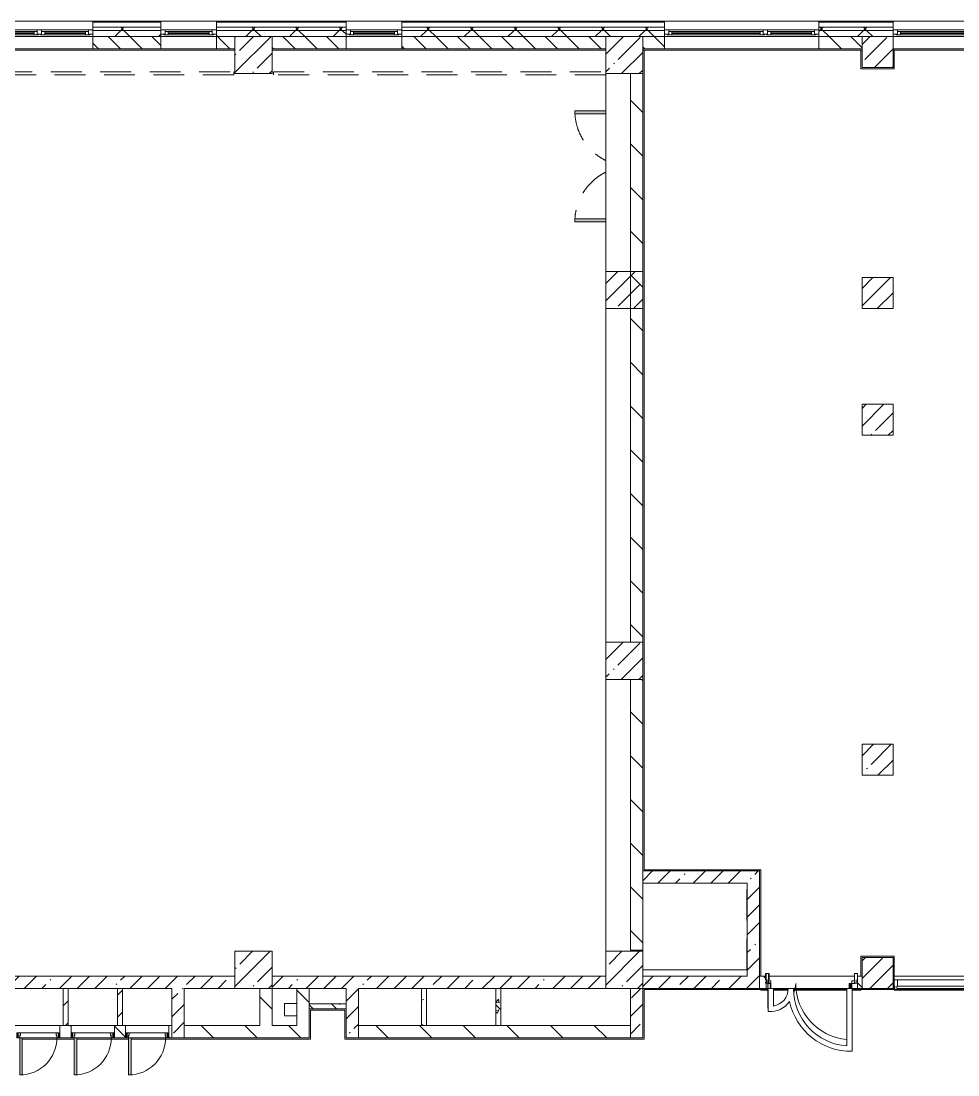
# Model space of a CAD drawing. Header units: millimetres. Extents: x -3902 to 188078, y -8553 to 29000.
# Drawn here: x 117766 to 132928, y 10300 to 27350 of the extents above; entities that cross this region are included whole.
import ezdxf

# ---------------------------------------------------------------- set-up
doc = ezdxf.new("R2010")
doc.units = ezdxf.units.MM
doc.linetypes.add('200_ШТРИХ__ш1_п0_6_', pattern=[800, 500, -300])
for name, color, linetype, lineweight, true_color in [('A-DETL-GENF-4', 7, 'Continuous', 5, 0xaaaaaa), ('A-DETL-GENF-5', 7, 'Continuous', 5, 0xe2e2e2), ('A-DOOR-1', 7, 'Continuous', 5, 0xaaaaaa), ('A-DOOR-2', 7, 'Continuous', 5, 0xe2e2e2), ('A-DOOR-FRAM-1', 7, 'Continuous', 5, 0xe2e2e2), ('A-DOOR-FRAM-2', 7, 'Continuous', 5, 0xaaaaaa), ('A-FLOR-2', 7, 'Continuous', 5, 0xaaaaaa), ('I-WALL-5', 7, 'Continuous', 5, 0x787878)]:
    doc.layers.add(name, color=color, linetype=linetype, lineweight=lineweight, true_color=true_color)
for name, color, linetype, lineweight in [('A-DETL-MBND-1', 7, '200_ШТРИХ__ш1_п0_6_', 9), ('A-GLAZ-2', 7, 'Continuous', 5), ('A-GLAZ-CURT-2', 7, 'Continuous', 5), ('A-GLAZ-CWMG-2', 7, 'Continuous', 5), ('A-WALL', 7, 'Continuous', 9), ('A-WALL-3', 7, 'Continuous', 5), ('I-WALL-3', 7, 'Continuous', 5), ('S-COLS-4', 7, 'Continuous', 5)]:
    doc.layers.add(name, color=color, linetype=linetype, lineweight=lineweight)
pattern_1 = [(45, (61067.9, 0), (-285.1231, 285.1231), []), (45, (61353, 0), (-285.1231, 285.1231), [504.031, -100.806, 16.764, -84.042])]
pattern_2 = [(45, (61067.9, 0), (-353.5534, 353.5534), []), (135, (61067.9, 0), (-353.5534, -353.5534), [])]
pattern_3 = [(135, (61067.9, 0), (-353.5534, -353.5534), [])]
pattern_4 = [(135, (61067.9, 0), (-377.1708, -377.1708), [533.4, -88.9, 17.78, -88.9]), (135, (61067.9, 376.94), (-377.1708, -377.1708), []), (50, (61067.9, 0), (637.6445, -55.7866), [66.675, -733.425]), (355, (61067.9, 0), (-123.3494, 668.699), [53.34, -586.74]), (100.451, (61121, -4.65), (514.299, 612.908), [56.665, -623.315]), (46.184, (61067.9, 177.8), (948.776, -147.15), [100.012, -1100.137]), (96.636, (61147, 165.5), (830.909, 865.997), [84.998, -934.973]), (351.184, (61067.9, 177.8), (830.918, 865.988), [80.01, -880.11]), (21, (61156.8, 133.35), (530.6506, -357.9283), [66.675, -733.425]), (326, (61156.8, 133.35), (216.308, 644.6585), [53.34, -586.74]), (71.451, (61201, 103.5), (746.9596, 286.7243), [56.665, -623.315]), (37.5, (61067.9, 0), (10.8105, 295.9426), [16.764, -562.864, 16.764, -578.866, -588.962]), (37.5, (61067.9, 0), (10.8105, 295.9426), [-1175.258, 16.764, -572.198]), (7.5, (61067.9, 0), (233.8692, 350.6318), [16.764, -322.834, 16.764, -549.529, -224.472]), (7.5, (61067.9, 0), (233.8692, 350.6318), [-905.891, 16.764, -207.708]), (327.5, (60869.64, 0), (474.5678, -20.0513), [16.764, -205.486, 16.764, -676.656, -920.115]), (327.5, (60869.64, 0), (474.5678, -20.0513), [-915.67, 16.764, -903.351]), (317.5, (60780.74, 0), (518.4522, 88.9934), [16.764, -272.161, 16.764, -443.738, -653.415]), (317.5, (60780.74, 0), (518.4522, 88.9934), [-749.427, 16.764, -636.651])]
pattern_5 = [(45, (61067.9, 0), (-176.7767, 176.7767), [])]

# ---------------------------------------------------------------- blocks, each defined once
blk = doc.blocks.new('BSC_Колонна _Прямоугольная - 600х600-23205240-3_10_1_птичка')
at = {"layer": 'S-COLS-4'}
h = blk.add_hatch(dxfattribs=at)
h.set_pattern_fill('FP_55', color=256, style=0, pattern_type=2)
h.set_pattern_definition([(45, (-66460, -12000), (-285.1231, 285.1231), []), (45, (-66174.88, -12000), (-285.1231, 285.1231), [504.031, -100.806, 16.764, -84.042])])
h.paths.add_polyline_path([(-300, -300), (300, -300), (300, 300), (-300, 300)])
for p, q in [((300, 300), (-300, 300)), ((-300, 300), (-300, -300)), ((300, -300), (300, 300)), ((-300, -300), (300, -300))]:
    blk.add_line(p, q, dxfattribs=at)
blk = doc.blocks.new('BSC_Колонна _Прямоугольная - 600х600-V47-3_10_1_птичка')
at = {"layer": 'S-COLS-4'}
h = blk.add_hatch(dxfattribs=at)
h.set_pattern_fill('FP_59', color=256, style=0, pattern_type=2)
h.set_pattern_definition([(45, (-66460, -17000), (-285.1231, 285.1231), []), (45, (-66174.88, -17000), (-285.1231, 285.1231), [504.031, -100.806, 16.764, -84.042])])
h.paths.add_polyline_path([(-300, -300), (300, -300), (300, 300), (-300, 300)])
for p, q in [((300, 300), (-300, 300)), ((-300, 300), (-300, -300)), ((300, -300), (300, 300)), ((-300, -300), (300, -300))]:
    blk.add_line(p, q, dxfattribs=at)
blk = doc.blocks.new('BSC_Колонна _Прямоугольная - 600х600-V57-3_10_1_птичка')
at = {"layer": 'S-COLS-4'}
h = blk.add_hatch(dxfattribs=at)
h.set_pattern_fill('FP_77', color=256, style=0, pattern_type=2)
h.set_pattern_definition([(45, (-60460, -12000), (-285.1231, 285.1231), []), (45, (-60174.88, -12000), (-285.1231, 285.1231), [504.031, -100.806, 16.764, -84.042])])
h.paths.add_polyline_path([(-300, -300), (300, -300), (300, 300), (-300, 300)])
for p, q in [((300, 300), (-300, 300)), ((-300, 300), (-300, -300)), ((300, -300), (300, 300)), ((-300, -300), (300, -300))]:
    blk.add_line(p, q, dxfattribs=at)
blk = doc.blocks.new('BSC_Колонна _Прямоугольная - 500х500-V66-3_10_1_птичка')
at = {"layer": 'S-COLS-4'}
h = blk.add_hatch(dxfattribs=at)
h.set_pattern_fill('FP_80', color=256, style=0, pattern_type=2)
h.set_pattern_definition([(45, (-70560, -22950), (-285.1231, 285.1231), []), (45, (-70274.88, -22950), (-285.1231, 285.1231), [504.031, -100.806, 16.764, -84.042])])
h.paths.add_polyline_path([(-250, -250), (250, -250), (250, 250), (-250, 250)])
for p, q in [((250, 250), (-250, 250)), ((-250, 250), (-250, -250)), ((250, -250), (250, 250)), ((-250, -250), (250, -250))]:
    blk.add_line(p, q, dxfattribs=at)
blk = doc.blocks.new('120_Окно_СКБ_2Ст - 120_Окно_СКБ_2Ст 3100х2500 _мал_створка слева_ 2-19089248-3_10_1_птичка')
at = {"layer": 'A-GLAZ-2'}
for p, q in [((-1550, -75), (-1550, -5)), ((-1550, -5), (-1480, -5)), ((1550, -5), (-1550, -5)), ((-1480, -75), (-1550, -75)), ((-1550, -75), (-1500, -75)), ((-1480, -75), (-1500, -75)), ((-1500, -75), (-1500, -85)), ((-1500, -85), (670, -85)), ((670, -85), (-1500, -85)), ((-1480, -5), (-1480, -75)), ((650, -35), (-1480, -35)), ((-1480, -35), (-1480, -75)), ((-1430, -85), (-1430, -35)), ((-1430, -55), (600, -55)), ((600, -65), (-1430, -65)), ((600, -85), (600, -35)), ((650, -75), (650, -5)), ((650, -5), (720, -5)), ((650, -75), (650, -35)), ((720, -75), (650, -75)), ((670, -75), (650, -75)), ((670, -75), (700, -75)), ((670, -85), (670, -75)), ((720, -75), (700, -75)), ((700, -75), (700, -85)), ((700, -85), (1500, -85)), ((1500, -85), (700, -85)), ((720, -5), (720, -75)), ((1480, -35), (720, -35)), ((720, -35), (720, -75)), ((770, -85), (770, -35)), ((770, -55), (1430, -55)), ((1430, -65), (770, -65)), ((1430, -85), (1430, -35)), ((1480, -75), (1480, -5)), ((1480, -5), (1550, -5)), ((1480, -75), (1480, -35)), ((1550, -75), (1480, -75)), ((1500, -75), (1480, -75)), ((1500, -75), (1550, -75)), ((1500, -85), (1500, -75)), ((1550, -5), (1550, -75))]:
    blk.add_line(p, q, dxfattribs=at)
blk = doc.blocks.new('BSC_Колонна _Прямоугольная - 500х500-V84-3_10_1_птичка')
at = {"layer": 'S-COLS-4'}
h = blk.add_hatch(dxfattribs=at)
h.set_pattern_fill('FP_101', color=256, style=0, pattern_type=2)
h.set_pattern_definition([(45, (-70560, -15400), (-285.1231, 285.1231), []), (45, (-70274.88, -15400), (-285.1231, 285.1231), [504.031, -100.806, 16.764, -84.042])])
h.paths.add_polyline_path([(-250, -250), (250, -250), (250, 250), (-250, 250)])
for p, q in [((250, 250), (-250, 250)), ((-250, 250), (-250, -250)), ((250, -250), (250, 250)), ((-250, -250), (250, -250))]:
    blk.add_line(p, q, dxfattribs=at)
blk = doc.blocks.new('110_Дверь_СКБ_2Ст - Д-10 1800x2100h_Актовый зал EI30-32403870-3_10_1_птичка')
at = {"layer": 'A-DETL-MBND-1'}
for points in [[(-887.5, 500), (-837.5, 500), (-837.5, 1000), (-887.5, 1000)], [(862.5, 1000), (862.5, 500), (912.5, 500), (912.5, 1000)]]:
    blk.add_hatch(color=256, dxfattribs=at).paths.add_polyline_path(points)
for p, q in [((-887.5, 1000), (-887.5, 500)), ((-837.5, 1000), (-887.5, 1000)), ((-837.5, 500), (-837.5, 1000)), ((912.5, 1000), (862.5, 1000)), ((862.5, 1000), (862.5, 500)), ((912.5, 500), (912.5, 1000))]:
    blk.add_line(p, q, dxfattribs=at)
for centre, start, end in [((-887.5, 100), 26.74452, 90), ((912.5, 100), 90, 153.25548)]:
    blk.add_arc(centre, 900, start, end, dxfattribs=at)
blk = doc.blocks.new('BSC_Колонна _Прямоугольная - 500х500-V109-3_10_1_птичка')
at = {"layer": 'S-COLS-4'}
h = blk.add_hatch(dxfattribs=at)
h.set_pattern_fill('FP_108', color=256, style=0, pattern_type=2)
h.set_pattern_definition([(45, (-70560, -20900), (-285.1231, 285.1231), []), (45, (-70274.88, -20900), (-285.1231, 285.1231), [504.031, -100.806, 16.764, -84.042])])
h.paths.add_polyline_path([(-250, -250), (250, -250), (250, 250), (-250, 250)])
for p, q in [((250, 250), (-250, 250)), ((-250, 250), (-250, -250)), ((250, -250), (250, 250)), ((-250, -250), (250, -250))]:
    blk.add_line(p, q, dxfattribs=at)
blk = doc.blocks.new('120_Окно_СКБ_1Ст - 120_Окно_СКБ_1Ст 900х2500_h_-19906774-3_10_1_птичка')
at = {"layer": 'A-GLAZ-2'}
for p, q in [((-450, -75), (-450, -5)), ((-450, -5), (-380, -5)), ((450, -5), (-450, -5)), ((-380, -75), (-450, -75)), ((-450, -75), (-400, -75)), ((-380, -75), (-400, -75)), ((-400, -75), (-400, -85)), ((-400, -85), (400, -85)), ((400, -85), (-400, -85)), ((-380, -5), (-380, -75)), ((380, -35), (-380, -35)), ((-380, -35), (-380, -75)), ((-330, -85), (-330, -35)), ((-330, -55), (330, -55)), ((330, -65), (-330, -65)), ((330, -85), (330, -35)), ((380, -75), (380, -5)), ((380, -5), (450, -5)), ((380, -75), (380, -35)), ((450, -75), (380, -75)), ((400, -75), (380, -75)), ((400, -75), (450, -75)), ((400, -85), (400, -75)), ((450, -5), (450, -75))]:
    blk.add_line(p, q, dxfattribs=at)
blk = doc.blocks.new('120_Окно_СКБ_2Ст - 120_Окно_СКБ_2Ст 2500х2500 _мал створка справа_-23206729-3_10_1_птичка')
at = {"layer": 'A-GLAZ-2'}
for p, q in [((-1250, -75), (-1250, -5)), ((-1250, -5), (-1180, -5)), ((1250, -5), (-1250, -5)), ((-1180, -75), (-1250, -75)), ((-1250, -75), (-1200, -75)), ((-1180, -75), (-1200, -75)), ((-1200, -75), (-1200, -85)), ((-1200, -85), (370, -85)), ((370, -85), (-1200, -85)), ((-1180, -5), (-1180, -75)), ((350, -35), (-1180, -35)), ((-1180, -35), (-1180, -75)), ((-1130, -85), (-1130, -35)), ((-1130, -55), (300, -55)), ((300, -65), (-1130, -65)), ((300, -85), (300, -35)), ((350, -75), (350, -5)), ((350, -5), (420, -5)), ((350, -75), (350, -35)), ((420, -75), (350, -75)), ((370, -75), (350, -75)), ((370, -75), (400, -75)), ((370, -85), (370, -75)), ((420, -75), (400, -75)), ((400, -75), (400, -85)), ((400, -85), (1200, -85)), ((1200, -85), (400, -85)), ((420, -5), (420, -75)), ((1180, -35), (420, -35)), ((420, -35), (420, -75)), ((470, -85), (470, -35)), ((470, -55), (1130, -55)), ((1130, -65), (470, -65)), ((1130, -85), (1130, -35)), ((1180, -75), (1180, -5)), ((1180, -5), (1250, -5)), ((1180, -75), (1180, -35)), ((1250, -75), (1180, -75)), ((1200, -75), (1180, -75)), ((1200, -75), (1250, -75)), ((1200, -85), (1200, -75)), ((1250, -5), (1250, -75))]:
    blk.add_line(p, q, dxfattribs=at)
blk = doc.blocks.new('120_Окно_СКБ_2Ст - 120_Окно_СКБ_2Ст 2100х2400 _мал створка справа_-19092174-3_10_1_птичка')
at = {"layer": 'A-GLAZ-2'}
for p, q in [((-1050, -75), (-1050, -5)), ((-1050, -5), (-980, -5)), ((1050, -5), (-1050, -5)), ((-980, -75), (-1050, -75)), ((-1050, -75), (-1000, -75)), ((-980, -75), (-1000, -75)), ((-1000, -75), (-1000, -85)), ((-1000, -85), (170, -85)), ((170, -85), (-1000, -85)), ((-980, -5), (-980, -75)), ((150, -35), (-980, -35)), ((-980, -35), (-980, -75)), ((-930, -85), (-930, -35)), ((-930, -55), (100, -55)), ((100, -65), (-930, -65)), ((100, -85), (100, -35)), ((150, -75), (150, -5)), ((150, -5), (220, -5)), ((150, -75), (150, -35)), ((220, -75), (150, -75)), ((170, -75), (150, -75)), ((170, -75), (200, -75)), ((170, -85), (170, -75)), ((220, -75), (200, -75)), ((200, -75), (200, -85)), ((200, -85), (1000, -85)), ((1000, -85), (200, -85)), ((220, -5), (220, -75)), ((980, -35), (220, -35)), ((220, -35), (220, -75)), ((270, -85), (270, -35)), ((270, -55), (930, -55)), ((930, -65), (270, -65)), ((930, -85), (930, -35)), ((980, -75), (980, -5)), ((980, -5), (1050, -5)), ((980, -75), (980, -35)), ((1050, -75), (980, -75)), ((1000, -75), (980, -75)), ((1000, -75), (1050, -75)), ((1000, -85), (1000, -75)), ((1050, -5), (1050, -75))]:
    blk.add_line(p, q, dxfattribs=at)
blk = doc.blocks.new('110_Дверь_СКБ_1Ст - д-18 700x2100h_Технический шкаф ЭОМ и СС-23257539-3_10_1_птичка')
at = {"layer": 'A-DOOR-1'}
h = blk.add_hatch(dxfattribs=at)
h.set_pattern_fill('FP_106', color=256, style=0, pattern_type=2)
h.set_pattern_definition([(135, (1951.41, 164.685), (-14.14214, -14.14214), []), (225, (1951.41, 164.685), (14.14214, -14.14214), [])])
h.paths.add_polyline_path([(362.5, 100), (337.5, 100), (337.5, 20), (362.5, 20)])
at = {"layer": 'A-DOOR-2'}
h = blk.add_hatch(color=256, dxfattribs=at)
h.paths.add_polyline_path([(312.5, 100), (312.5, 60), (302.5, 60), (302.5, 20), (337.5, 20), (337.5, 100)])
h.paths.add_polyline_path([(-287.5, 100), (-312.5, 100), (-312.5, 20), (-277.5, 20), (-277.5, 60), (-287.5, 60)])
at = {"layer": 'A-DOOR-FRAM-1'}
blk.add_hatch(color=256, dxfattribs=at).paths.add_polyline_path([(272.5, 700), (272.5, 100), (312.5, 100), (312.5, 700), (281.5, 700)])
at = {"layer": 'A-DOOR-FRAM-2'}
h = blk.add_hatch(dxfattribs=at)
h.set_pattern_fill('FP_107', color=256, style=0, pattern_type=2)
h.set_pattern_definition([(45, (-171.384, 164.685), (-14.1421, 14.1421), []), (135, (-171.384, 164.685), (-14.1421, -14.1421), [])])
h.paths.add_polyline_path([(-312.5, 100), (-337.5, 100), (-337.5, 20), (-312.5, 20)])
at = {"layer": 'A-DOOR-1'}
for p, q in [((312.5, 700), (272.5, 700)), ((272.5, 700), (272.5, 100)), ((312.5, 100), (312.5, 700)), ((272.5, 100), (312.5, 100))]:
    blk.add_line(p, q, dxfattribs=at)
blk.add_arc((312.5, 100), 600, 90, 180, dxfattribs=at)
at = {"layer": 'A-DOOR-FRAM-2'}
for p, q in [((-312.5, 100), (-337.5, 100)), ((-337.5, 100), (-337.5, 20)), ((-337.5, 20), (-312.5, 20)), ((-287.5, 100), (-312.5, 100)), ((-312.5, 100), (-312.5, 20)), ((-312.5, 20), (-312.5, 100)), ((-312.5, 20), (-277.5, 20)), ((-287.5, 60), (-287.5, 100)), ((-287.5, 100), (272.5, 100)), ((-277.5, 60), (-287.5, 60)), ((-277.5, 20), (-277.5, 60)), ((302.5, 20), (-277.5, 20)), ((312.5, 60), (302.5, 60)), ((302.5, 60), (302.5, 20)), ((302.5, 20), (337.5, 20)), ((312.5, 100), (312.5, 60)), ((337.5, 100), (312.5, 100)), ((337.5, 20), (337.5, 100)), ((362.5, 100), (337.5, 100)), ((337.5, 100), (337.5, 20)), ((337.5, 20), (362.5, 20)), ((362.5, 20), (362.5, 100))]:
    blk.add_line(p, q, dxfattribs=at)
blk = doc.blocks.new('Прямоугольный импост - Импост структурный с накладкой - 160мм Темный-33326475-3_10_1_птичка')
at = {"layer": 'A-GLAZ-CWMG-2'}
for p, q in [((-50, 40), (-50, 140)), ((-50, 140), (0, 140)), ((-40, 40), (-50, 40)), ((-50, -17), (-50, 0)), ((-50, 0), (-40, 0)), ((-40, 0), (-40, 40)), ((-10, 40), (-10, 0)), ((0, 40), (-10, 40)), ((-10, 0), (0, 0)), ((0, 140), (0, 40)), ((0, 0), (0, -17)), ((0, -17), (-50, -17))]:
    blk.add_line(p, q, dxfattribs=at)
blk = doc.blocks.new('Дверь_Витражная_остекление_ - ВВ-6 остекление-32274838-3_10_1_птичка')
at = {"layer": 'A-DETL-GENF-5'}
for points in [[(705, 420), (701, 420), (701, 100), (660, 100), (660, 20), (705, 20), (705, 386)], [(-655, 100), (-655, 20), (-610, 20), (-610, 100)]]:
    blk.add_hatch(color=256, dxfattribs=at).paths.add_polyline_path(points)
at = {"layer": 'A-DETL-GENF-4'}
for p, q in [((705, 420), (705, 20)), ((705, 20), (705, 420)), ((-655, 100), (-655, 20)), ((-655, 100), (-655, 20)), ((-610, 20), (-655, 20)), ((-655, 20), (-610, 20)), ((-610, 100), (-610, 20)), ((-610, 20), (-610, 100)), ((660, 100), (660, 20)), ((660, 100), (660, 20))]:
    blk.add_line(p, q, dxfattribs=at)
at = {"layer": 'A-DOOR-1'}
for p, q in [((-655, 20), (-705, 20)), ((-705, 20), (-705, -20)), ((-655, 100), (-655, 20)), ((-655, -20), (-655, 20)), ((655, 100), (655, 20)), ((705, 20), (655, 20)), ((655, 20), (655, -20)), ((705, -20), (705, 20)), ((-705, -20), (-655, -20)), ((655, -20), (705, -20))]:
    blk.add_line(p, q, dxfattribs=at)
for centre, radius, start, end in [((-655, 20), 910, 360, 84.7731), ((655, 20), 400, 157.5, 180)]:
    blk.add_arc(centre, radius, start, end, dxfattribs=at)
blk = doc.blocks.new('Прямоугольный импост - Импост структурный с накладкой - 160мм Темный-33326241-3_10_1_птичка')
at = {"layer": 'A-GLAZ-CWMG-2'}
for p, q in [((-25, 40), (-25, 140)), ((-25, 140), (25, 140)), ((-15, 40), (-25, 40)), ((-25, -17), (-25, 0)), ((-25, 0), (-15, 0)), ((-15, 0), (-15, 40)), ((15, 40), (15, 0)), ((25, 40), (15, 40)), ((15, 0), (25, 0)), ((25, 140), (25, 40)), ((25, 0), (25, -17)), ((25, -17), (-25, -17))]:
    blk.add_line(p, q, dxfattribs=at)
blk = doc.blocks.new('Прямоугольный импост - Импост структурный с накладкой - 160мм Темный-33326242-3_10_1_птичка')
at = {"layer": 'A-GLAZ-CWMG-2'}
for p, q in [((0, 140), (-50, 140)), ((-50, 140), (-50, 40)), ((-50, 40), (-40, 40)), ((-40, 0), (-50, 0)), ((-50, 0), (-50, -17)), ((-40, 40), (-40, 0)), ((-10, 0), (-10, 40)), ((-10, 40), (0, 40)), ((0, 0), (-10, 0)), ((0, 40), (0, 140)), ((0, -17), (0, 0)), ((-50, -17), (0, -17))]:
    blk.add_line(p, q, dxfattribs=at)
blk = doc.blocks.new('Прямоугольный импост - Импост структурный с накладкой - 160мм Темный-33326237-3_10_1_птичка')
at = {"layer": 'A-GLAZ-CWMG-2'}
for p, q in [((-50, 40), (-50, 140)), ((-50, 140), (0, 140)), ((-40, 40), (-50, 40)), ((-50, -17), (-50, 0)), ((-50, 0), (-40, 0)), ((-40, 0), (-40, 40)), ((-10, 40), (-10, 0)), ((0, 40), (-10, 40)), ((-10, 0), (0, 0)), ((0, 140), (0, 40)), ((0, 0), (0, -17)), ((0, -17), (-50, -17))]:
    blk.add_line(p, q, dxfattribs=at)
blk = doc.blocks.new('Системная панель - Стекло - 40мм-V181-3_10_1_птичка')
at = {"layer": 'A-GLAZ-CURT-2'}
for p, q in [((567, 0), (-567, 0)), ((-567, 0), (-567, -40)), ((567, -40), (567, 0)), ((-567, -40), (567, -40))]:
    blk.add_line(p, q, dxfattribs=at)
blk = doc.blocks.new('Прямоугольный импост - Импост структурный с накладкой - 160мм Темный-32468813-3_10_1_птичка')
at = {"layer": 'A-GLAZ-CWMG-2'}
for p, q in [((70880, 11837), (71994, 11837)), ((70880, 11680), (71994, 11680))]:
    blk.add_line(p, q, dxfattribs=at)

msp = doc.modelspace()

# ---------------------------------------------------------------- hatches: boundary and pattern name
at = {"layer": 'A-WALL-3'}
h = msp.add_hatch(dxfattribs=at)
h.set_pattern_fill('FP_64', color=256, style=0, pattern_type=2)
h.set_pattern_definition(pattern_2)
h.paths.add_polyline_path([(154227.9, 27200), (154277.9, 27200), (154277.9, 27250), (141417.9, 27250), (141417.9, 27200), (153360.5, 27200)])
h.paths.add_polyline_path([(137417.9, 27200), (138317.9, 27200), (138317.9, 27250), (137417.9, 27250)])
h.paths.add_polyline_path([(131877.9, 27200), (131877.9, 27250), (130677.9, 27250), (130677.9, 27200), (130987.6, 27200)])
h.paths.add_polyline_path([(127258.8, 27200), (128177.9, 27200), (128177.9, 27250), (123927.9, 27250), (123927.9, 27200), (125394.4, 27200)])
h.paths.add_polyline_path([(133977.9, 27200), (135317.9, 27200), (135317.9, 27250), (133977.9, 27250)])
h.paths.add_polyline_path([(122597.8, 27200), (123027.9, 27200), (123027.9, 27250), (120927.9, 27250), (120927.9, 27200), (121665.6, 27200)])
h.paths.add_polyline_path([(119801.2, 27200), (120027.9, 27200), (120027.9, 27250), (118927.9, 27250), (118927.9, 27200)])
h.paths.add_polyline_path([(115140.2, 27200), (115827.9, 27200), (115827.9, 27250), (114327.9, 27250), (114327.9, 27200)])
h.paths.add_polyline_path([(111411.4, 27200), (111827.9, 27200), (111827.9, 27250), (110728.2, 27250), (110728.2, 27200)])
h.paths.add_polyline_path([(109546.9, 27200), (109828.2, 27200), (109828.2, 27250), (108727.9, 27250), (108727.9, 27200)])
h.paths.add_polyline_path([(103127.9, 27200), (105627.9, 27200), (105627.9, 27250), (103127.9, 27250)])
h = msp.add_hatch(dxfattribs=at)
h.set_pattern_fill('FP_64', color=256, style=0, pattern_type=2)
h.set_pattern_definition(pattern_2)
h.paths.add_polyline_path([(154127.9, 27100), (154227.9, 27100), (154227.9, 27200), (141417.9, 27200), (141417.9, 27100), (153360.5, 27100)])
h.paths.add_polyline_path([(131877.9, 27100), (131877.9, 27200), (130677.9, 27200), (130677.9, 27100), (130987.6, 27100)])
h.paths.add_polyline_path([(135317.9, 27100), (135317.9, 27200), (133977.9, 27200), (133977.9, 27100), (134716.5, 27100)])
h.paths.add_polyline_path([(137417.9, 27100), (138317.9, 27100), (138317.9, 27200), (137417.9, 27200)])
h.paths.add_polyline_path([(128177.9, 27100), (128177.9, 27200), (123927.9, 27200), (123927.9, 27100), (127258.8, 27100)])
h.paths.add_polyline_path([(120927.9, 27100), (123027.9, 27100), (123027.9, 27200), (120927.9, 27200)])
h.paths.add_polyline_path([(120027.9, 27100), (120027.9, 27200), (118927.9, 27200), (118927.9, 27100), (119801.2, 27100)])
h.paths.add_polyline_path([(115140.2, 27100), (115827.9, 27100), (115827.9, 27200), (114327.9, 27200), (114327.9, 27100)])
h.paths.add_polyline_path([(111411.4, 27100), (111827.9, 27100), (111827.9, 27200), (110728.2, 27200), (110728.2, 27100)])
h.paths.add_polyline_path([(109546.9, 27100), (109828.2, 27100), (109828.2, 27200), (108727.9, 27200), (108727.9, 27100)])
h.paths.add_polyline_path([(104885.9, 27100), (105627.9, 27100), (105627.9, 27200), (103227.9, 27200), (103227.9, 27100), (103827.9, 27100)])
h = msp.add_hatch(dxfattribs=at)
h.set_pattern_fill('FP_62', color=256, style=0, pattern_type=2)
h.set_pattern_definition([(135, (61067.9, 0), (-176.7767, -176.7767), [])])
h.paths.add_polyline_path([(143106.3, 26900), (145267.9, 26900), (145267.9, 27100), (142217.9, 27100), (142217.9, 26900)])
h.paths.add_polyline_path([(141708, 26900), (141717.9, 26900), (141717.9, 27100), (141417.9, 27100), (141417.9, 26900)])
h.paths.add_polyline_path([(127227.9, 26900), (127227.9, 27100), (123927.9, 27100), (123927.9, 26900), (125394.4, 26900)])
h.paths.add_polyline_path([(130677.9, 26900), (131377.9, 26900), (131377.9, 27100), (130677.9, 27100)])
h.paths.add_polyline_path([(128177.9, 26900), (128177.9, 27100), (127827.9, 27100), (127827.9, 26900)])
h.paths.add_polyline_path([(133977.9, 26900), (134607.9, 26900), (134607.9, 27100), (133977.9, 27100)])
h.paths.add_polyline_path([(135107.9, 26900), (135317.9, 26900), (135317.9, 27100), (135107.9, 27100)])
h.paths.add_polyline_path([(137817.9, 26900), (137817.9, 27100), (137417.9, 27100), (137417.9, 26900), (137513.1, 26900)])
h.paths.add_polyline_path([(120927.9, 26900), (121227.9, 26900), (121227.9, 27100), (120927.9, 27100)])
h.paths.add_polyline_path([(118927.9, 26900), (120027.9, 26900), (120027.9, 27100), (118927.9, 27100)])
h.paths.add_polyline_path([(115227.9, 26900), (115227.9, 27100), (114327.9, 27100), (114327.9, 26900), (115140.2, 26900)])
h.paths.add_polyline_path([(121827.9, 26900), (123027.9, 26900), (123027.9, 27100), (121827.9, 27100)])
h.paths.add_polyline_path([(110728.2, 26900), (111827.9, 26900), (111827.9, 27100), (110728.2, 27100)])
h.paths.add_polyline_path([(109227.9, 26900), (109227.9, 27100), (108727.9, 27100), (108727.9, 26900)])
h.paths.add_polyline_path([(105627.9, 26900), (105627.9, 27100), (103827.9, 27100), (103827.9, 26900), (104885.9, 26900)])
at = {"layer": 'I-WALL-3'}
h = msp.add_hatch(dxfattribs=at)
h.set_pattern_fill('FP_63', color=256, style=0, pattern_type=2)
h.set_pattern_definition(pattern_3)
h.paths.add_polyline_path([(127627.9, 12320), (127827.9, 12320), (127827.9, 16700), (127627.9, 16700), (127627.9, 13534.8)])
h.paths.add_polyline_path([(127627.9, 17300), (127827.9, 17300), (127827.9, 26500), (127627.9, 26500), (127627.9, 20476.2)])
h = msp.add_hatch(dxfattribs=at)
h.set_pattern_fill('FP_60', color=256, style=0, pattern_type=2)
h.set_pattern_definition(pattern_1)
h.paths.add_polyline_path([(129123.2, 13400), (129517.9, 13400), (129517.9, 13600), (127827.9, 13600), (127827.9, 13400)])
h = msp.add_hatch(dxfattribs=at)
h.set_pattern_fill('FP_60', color=256, style=0, pattern_type=2)
h.set_pattern_definition(pattern_1)
h.paths.add_polyline_path([(129589.3, 11700), (129717.9, 11700), (129717.9, 13600), (129517.9, 13600), (129517.9, 11700)])
h = msp.add_hatch(dxfattribs=at)
h.set_pattern_fill('FP_60', color=256, style=0, pattern_type=2)
h.set_pattern_definition(pattern_1)
h.paths.add_polyline_path([(123027.9, 11700), (127227.9, 11700), (127227.9, 11900), (121827.9, 11900), (121827.9, 11700), (122427.9, 11700)])
h.paths.add_polyline_path([(120407.9, 11700), (121227.9, 11700), (121227.9, 11900), (115827.9, 11900), (115827.9, 11700), (120207.9, 11700)])
h = msp.add_hatch(dxfattribs=at)
h.set_pattern_fill('FP_60', color=256, style=0, pattern_type=2)
h.set_pattern_definition(pattern_1)
h.paths.add_polyline_path([(129517.9, 11700), (129517.9, 11900), (127827.9, 11900), (127827.9, 11700), (129123.2, 11700)])
h = msp.add_hatch(dxfattribs=at)
h.set_pattern_fill('FP_63', color=256, style=0, pattern_type=2)
h.set_pattern_definition(pattern_3)
h.paths.add_polyline_path([(129717.9, 11700), (129821.9, 11700), (129821.9, 11900), (129717.9, 11900), (129717.9, 11799.5)])
h.paths.add_polyline_path([(131301.9, 11700), (131377.9, 11700), (131377.9, 11900), (131301.9, 11900), (131301.9, 11799.5)])
h.paths.add_polyline_path([(131897.9, 11700), (131897.9, 11900), (131877.9, 11900), (131877.9, 11700)])
h.paths.add_polyline_path([(134607.9, 11700), (134607.9, 11900), (134587.9, 11900), (134587.9, 11700)])
h = msp.add_hatch(dxfattribs=at)
h.set_pattern_fill('FP_65', color=256, style=0, pattern_type=2)
h.set_pattern_definition(pattern_5)
h.paths.add_polyline_path([(118527.1, 11100), (118527.1, 11700), (118447.1, 11700), (118447.1, 11100)])
h = msp.add_hatch(dxfattribs=at)
h.set_pattern_fill('FP_65', color=256, style=0, pattern_type=2)
h.set_pattern_definition(pattern_5)
h.paths.add_polyline_path([(119327.1, 11100), (119407.1, 11100), (119407.1, 11700), (119327.1, 11700), (119327.1, 11221)])
h = msp.add_hatch(dxfattribs=at)
h.set_pattern_fill('FP_60', color=256, style=0, pattern_type=2)
h.set_pattern_definition(pattern_1)
h.paths.add_polyline_path([(120207.9, 10900), (120407.9, 10900), (120407.9, 11700), (120207.9, 11700), (120207.9, 11100)])
h = msp.add_hatch(dxfattribs=at)
h.set_pattern_fill('FP_63', color=256, style=0, pattern_type=2)
h.set_pattern_definition(pattern_3)
h.paths.add_polyline_path([(121827.9, 11100), (121827.9, 11700), (121627.9, 11700), (121627.9, 11100), (121665.6, 11100)])
h = msp.add_hatch(dxfattribs=at)
h.set_pattern_fill('FP_63', color=256, style=0, pattern_type=2)
h.set_pattern_definition(pattern_3)
h.paths.add_polyline_path([(122227.9, 10900), (122427.9, 10900), (122427.9, 11700), (122227.9, 11700), (122227.9, 11100)])
h = msp.add_hatch(dxfattribs=at)
h.set_pattern_fill('FP_60', color=256, style=0, pattern_type=2)
h.set_pattern_definition(pattern_1)
h.paths.add_polyline_path([(123227.9, 10900), (123227.9, 11700), (123027.9, 11700), (123027.9, 10900)])
h = msp.add_hatch(dxfattribs=at)
h.set_pattern_fill('FP_60', color=256, style=0, pattern_type=2)
h.set_pattern_definition(pattern_1)
h.paths.add_polyline_path([(127827.9, 10900), (127827.9, 11700), (127627.9, 11700), (127627.9, 10900)])
h = msp.add_hatch(dxfattribs=at)
h.set_pattern_fill('FP_63', color=256, style=0, pattern_type=2)
h.set_pattern_definition(pattern_3)
h.paths.add_polyline_path([(122227.9, 10900), (122227.9, 11100), (120407.9, 11100), (120407.9, 10900), (121665.6, 10900)])
h.paths.add_polyline_path([(118402.9, 10900), (118575.7, 10900), (118575.7, 11100), (118395.7, 11100), (118395.7, 10900)])
h.paths.add_polyline_path([(119275.7, 10900), (119455.7, 10900), (119455.7, 11100), (119275.7, 11100), (119275.7, 10980)])
h.paths.add_polyline_path([(120207.9, 10900), (120207.9, 11100), (120155.7, 11100), (120155.7, 10900)])
h.paths.add_polyline_path([(117695.7, 10900), (117695.7, 11100), (117515.7, 11100), (117515.7, 10900)])
h.paths.add_polyline_path([(116072.4, 10900), (116567.9, 10900), (116567.9, 11100), (112977.9, 11100), (112977.9, 10900), (114208, 10900)])
h.paths.add_polyline_path([(116767.9, 10900), (116815.7, 10900), (116815.7, 11100), (116767.9, 11100), (116767.9, 10980)])
h.paths.add_polyline_path([(110479.2, 10900), (112777.9, 10900), (112777.9, 11100), (105827.9, 11100), (105827.9, 10900), (106750.3, 10900)])
h = msp.add_hatch(dxfattribs=at)
h.set_pattern_fill('FP_63', color=256, style=0, pattern_type=2)
h.set_pattern_definition(pattern_3)
h.paths.add_polyline_path([(123227.9, 10900), (123827.9, 10900), (123827.9, 11100), (123227.9, 11100)])
h = msp.add_hatch(dxfattribs=at)
h.set_pattern_fill('FP_63', color=256, style=0, pattern_type=2)
h.set_pattern_definition(pattern_3)
h.paths.add_polyline_path([(127627.9, 10900), (127627.9, 11100), (123827.9, 11100), (123827.9, 10900), (125394.4, 10900)])
at = {"layer": 'I-WALL-5'}
h = msp.add_hatch(dxfattribs=at)
h.set_pattern_fill('FP_70', color=256, style=0, pattern_type=2)
h.set_pattern_definition(pattern_4)
h.paths.add_polyline_path([(124327.9, 11100), (124327.9, 11700), (124247.9, 11700), (124247.9, 11100)])
h = msp.add_hatch(dxfattribs=at)
h.set_pattern_fill('FP_70', color=256, style=0, pattern_type=2)
h.set_pattern_definition(pattern_4)
h.paths.add_polyline_path([(125527.9, 11100), (125527.9, 11700), (125447.9, 11700), (125447.9, 11100)])
h = msp.add_hatch(dxfattribs=at)
h.set_pattern_fill('FP_70', color=256, style=0, pattern_type=2)
h.set_pattern_definition(pattern_4)
h.paths.add_polyline_path([(123027.9, 11370), (123027.9, 11450), (122427.9, 11450), (122427.9, 11370)])
at = {"layer": 'S-COLS-4'}
h = msp.add_hatch(dxfattribs=at)
h.set_pattern_fill('FP_60', color=256, style=0, pattern_type=2)
h.set_pattern_definition(pattern_1)
h.paths.add_polyline_path([(121827.9, 26500), (121827.9, 27100), (121227.9, 27100), (121227.9, 26500), (121665.6, 26500)])
h = msp.add_hatch(dxfattribs=at)
h.set_pattern_fill('FP_60', color=256, style=0, pattern_type=2)
h.set_pattern_definition(pattern_1)
h.paths.add_polyline_path([(127627.9, 26500), (127827.9, 26500), (127827.9, 27100), (127227.9, 27100), (127227.9, 26500), (127258.8, 26500)])
h = msp.add_hatch(dxfattribs=at)
h.set_pattern_fill('FP_60', color=256, style=0, pattern_type=2)
h.set_pattern_definition(pattern_1)
h.paths.add_polyline_path([(131377.9, 26600), (131877.9, 26600), (131877.9, 27100), (131377.9, 27100), (131377.9, 26839.2)])
h = msp.add_hatch(dxfattribs=at)
h.set_pattern_fill('FP_60', color=256, style=0, pattern_type=2)
h.set_pattern_definition(pattern_1)
h.paths.add_polyline_path([(127827.9, 22700), (127827.9, 23300), (127227.9, 23300), (127227.9, 22700)])
h = msp.add_hatch(dxfattribs=at)
h.set_pattern_fill('FP_60', color=256, style=0, pattern_type=2)
h.set_pattern_definition(pattern_1)
h.paths.add_polyline_path([(131877.9, 11700), (131877.9, 12200), (131377.9, 12200), (131377.9, 11700)])

# ---------------------------------------------------------------- linework, layer by layer
at = {"layer": 'A-DETL-MBND-1'}
for p, q in [((115847.9, 26529), (121207.9, 26529)), ((121207.9, 26479), (115847.9, 26479)), ((121207.9, 26479), (121207.9, 26529)), ((121848.9, 26529), (121848.9, 26479)), ((121848.9, 26529), (127227.9, 26529)), ((127227.9, 26479), (121848.9, 26479)), ((129512.9, 12000), (129512.9, 13400))]:
    msp.add_line(p, q, dxfattribs=at)
at = {"layer": 'A-FLOR-2'}
for p, q in [((127847.9, 26880), (127847.9, 13620)), ((131357.9, 26580), (131357.9, 26880)), ((131897.9, 26880), (131897.9, 26580)), ((127227.9, 26500), (127227.9, 23300)), ((131897.9, 26580), (131357.9, 26580)), ((127227.9, 22700), (127227.9, 17300)), ((127227.9, 16700), (127227.9, 12300)), ((127847.9, 13620), (129737.9, 13620)), ((129737.9, 13620), (129737.9, 11900)), ((127827.9, 12300), (127827.9, 12320)), ((131357.9, 11900), (131357.9, 12220)), ((131357.9, 12220), (131897.9, 12220)), ((131897.9, 12220), (131897.9, 11900)), ((129517.9, 12000), (127827.9, 12000)), ((129855.9, 11680), (127847.9, 11680)), ((127847.9, 11680), (127847.9, 10880)), ((129737.9, 11700), (129737.9, 11669)), ((129737.9, 11669), (129855.9, 11669)), ((129940.6, 11700), (129855.9, 11700)), ((129855.9, 11700), (129855.9, 11327.5)), ((129940.6, 11413.8), (129940.6, 11700)), ((130180.1, 11680), (129940.6, 11680)), ((129940.6, 11669), (130179, 11669)), ((130266.6, 11697.2), (130181.9, 11697.2)), ((131130.2, 11680), (130267.5, 11680)), ((130268.2, 11669), (131130.2, 11669)), ((131214.9, 11700), (131130.2, 11700)), ((131130.2, 11700), (131130.2, 10768.9)), ((131214.9, 10681.9), (131214.9, 11700)), ((131897.9, 11680), (131214.9, 11680)), ((131214.9, 11669), (131357.9, 11669)), ((131357.9, 11669), (131357.9, 11700)), ((131897.9, 11680), (131897.9, 11669)), ((131897.9, 11669), (133135.9, 11669)), ((122027.9, 11457), (122227.9, 11457)), ((122027.9, 11257), (122027.9, 11457)), ((122227.9, 11257), (122027.9, 11257)), ((123006.9, 11350), (122447.9, 11350)), ((122447.9, 11350), (122447.9, 10880)), ((123006.9, 10880), (123006.9, 11350)), ((118625.7, 10880), (117785.7, 10880)), ((119505.7, 10880), (118665.7, 10880)), ((122447.9, 10880), (119545.7, 10880)), ((127847.9, 10880), (123006.9, 10880))]:
    msp.add_line(p, q, dxfattribs=at)
for centre, radius, start, end in [((129894.8, 11697.2), 287, 279.17366, 0), ((131197.3, 11697.2), 930.7, 180, 265.86869), ((129894.8, 11697.2), 371.7, 263.98747, 326.07537), ((131197.3, 11697.2), 1015.4, 191.7891, 270.99569)]:
    msp.add_arc(centre, radius, start, end, dxfattribs=at)
at = {"layer": 'A-WALL'}
for p, q in [((120027.9, 27330), (118927.9, 27330)), ((123027.9, 27330), (120927.9, 27330)), ((128177.9, 27330), (123927.9, 27330)), ((131877.9, 27330), (130677.9, 27330)), ((120027.9, 27250), (118927.9, 27250)), ((120027.9, 27200), (118927.9, 27200)), ((123027.9, 27250), (120927.9, 27250)), ((123027.9, 27200), (120927.9, 27200)), ((128177.9, 27250), (123927.9, 27250)), ((128177.9, 27200), (123927.9, 27200)), ((131877.9, 27250), (130677.9, 27250)), ((131877.9, 27200), (130677.9, 27200)), ((129717.9, 11900), (129717.9, 11700)), ((118527.1, 11700), (118447.1, 11700)), ((119407.1, 11700), (119327.1, 11700)), ((122427.9, 11700), (122227.9, 11700)), ((124327.9, 11700), (124247.9, 11700)), ((125527.9, 11700), (125447.9, 11700)), ((122427.9, 11450), (122427.9, 11370)), ((123027.9, 11370), (123027.9, 11450)), ((118447.1, 11100), (118527.1, 11100)), ((119327.1, 11100), (119407.1, 11100)), ((120207.9, 10900), (120207.9, 11100)), ((120407.9, 10900), (120407.9, 11100)), ((123227.9, 10900), (123227.9, 11100)), ((124247.9, 11100), (124327.9, 11100)), ((125447.9, 11100), (125527.9, 11100)), ((127627.9, 11100), (127627.9, 10900))]:
    msp.add_line(p, q, dxfattribs=at)
at = {"layer": 'A-WALL-3'}
for p, q in [((130677.9, 27350), (102997.9, 27350)), ((118927.9, 27350), (118927.9, 26900)), ((120027.9, 26900), (120027.9, 27350)), ((120927.9, 27350), (120927.9, 26900)), ((123027.9, 26900), (123027.9, 27350)), ((123927.9, 27350), (123927.9, 26900)), ((128177.9, 26900), (128177.9, 27350)), ((130677.9, 27350), (130677.9, 26900)), ((154377.9, 27350), (130677.9, 27350)), ((131877.9, 27100), (131877.9, 27350)), ((153877.9, 27100), (103827.9, 27100)), ((121227.9, 26900), (121227.9, 27100)), ((121827.9, 27100), (121827.9, 26900)), ((127227.9, 26900), (127227.9, 27100)), ((127827.9, 27100), (127827.9, 26900)), ((131377.9, 26900), (131377.9, 27100)), ((118927.9, 26900), (120027.9, 26900)), ((120927.9, 26900), (121227.9, 26900)), ((121827.9, 26900), (123027.9, 26900)), ((123927.9, 26900), (127227.9, 26900)), ((127827.9, 26900), (128177.9, 26900)), ((130677.9, 26900), (131377.9, 26900))]:
    msp.add_line(p, q, dxfattribs=at)
at = {"layer": 'I-WALL-3'}
for p, q in [((115827.9, 27100), (118927.9, 27100)), ((120027.9, 27100), (120927.9, 27100)), ((123027.9, 27100), (123927.9, 27100)), ((128177.9, 27100), (130677.9, 27100)), ((131877.9, 27100), (133977.9, 27100)), ((118927.9, 26900), (115827.9, 26900)), ((121227.9, 26880), (115827.9, 26880)), ((120927.9, 26900), (120027.9, 26900)), ((127227.9, 26880), (121827.9, 26880)), ((123927.9, 26900), (123027.9, 26900)), ((131377.9, 26880), (127827.9, 26880)), ((130677.9, 26900), (128177.9, 26900)), ((133977.9, 26900), (131877.9, 26900)), ((134607.9, 26880), (131877.9, 26880)), ((127627.9, 26500), (127627.9, 17300)), ((127827.9, 26500), (127627.9, 26500)), ((127827.9, 17300), (127827.9, 26500)), ((127627.9, 16700), (127627.9, 12320)), ((127827.9, 12320), (127827.9, 16700)), ((129717.9, 13600), (127827.9, 13600)), ((129717.9, 11900), (129717.9, 13600)), ((127827.9, 13400), (129517.9, 13400)), ((129517.9, 13400), (129517.9, 11900)), ((127627.9, 12320), (127827.9, 12320)), ((121227.9, 11900), (115827.9, 11900)), ((127227.9, 11900), (121827.9, 11900)), ((129517.9, 11900), (127827.9, 11900)), ((129821.9, 11900), (129717.9, 11900)), ((129821.9, 11700), (129821.9, 11900)), ((129871.9, 11900), (131251.9, 11900)), ((131377.9, 11900), (131301.9, 11900)), ((131301.9, 11900), (131301.9, 11700)), ((131377.9, 11700), (131377.9, 11900)), ((131877.9, 11900), (131877.9, 11700)), ((131877.9, 11900), (134607.9, 11900)), ((131897.9, 11700), (131897.9, 11900)), ((117647.1, 11700), (118447.1, 11700)), ((118447.1, 11700), (118447.1, 11100)), ((118527.1, 11100), (118527.1, 11700)), ((118527.1, 11700), (119327.1, 11700)), ((119327.1, 11700), (119327.1, 11100)), ((119407.1, 11100), (119407.1, 11700)), ((119407.1, 11700), (120207.9, 11700)), ((120207.9, 11700), (120207.9, 11100)), ((120407.9, 11100), (120407.9, 11700)), ((120407.9, 11700), (121227.9, 11700)), ((121627.9, 11700), (121627.9, 11100)), ((121827.9, 11100), (121827.9, 11700)), ((121827.9, 11700), (122227.9, 11700)), ((122227.9, 11700), (122227.9, 11100)), ((122427.9, 11450), (122427.9, 11700)), ((122427.9, 11700), (123027.9, 11700)), ((123027.9, 11700), (123027.9, 11450)), ((123227.9, 11100), (123227.9, 11700)), ((123227.9, 11700), (124247.9, 11700)), ((124247.9, 11700), (124247.9, 11100)), ((124327.9, 11700), (125447.9, 11700)), ((124327.9, 11100), (124327.9, 11700)), ((125447.9, 11700), (125447.9, 11100)), ((125527.9, 11700), (127227.9, 11700)), ((125527.9, 11100), (125527.9, 11700)), ((127627.9, 11700), (127627.9, 11100)), ((127827.9, 10900), (127827.9, 11700)), ((127827.9, 11700), (129717.9, 11700)), ((129717.9, 11700), (129855.9, 11700)), ((131130.2, 11700), (129940.6, 11700)), ((131377.9, 11700), (131214.9, 11700)), ((131877.9, 11700), (131907.9, 11700)), ((123027.9, 11450), (122427.9, 11450)), ((122427.9, 11370), (123027.9, 11370)), ((122427.9, 10900), (122427.9, 11370)), ((123027.9, 11370), (123027.9, 10900)), ((117647.1, 11100), (118447.1, 11100)), ((118395.7, 11100), (118395.7, 10980)), ((118527.1, 11100), (119327.1, 11100)), ((118575.7, 10980), (118575.7, 11100)), ((119275.7, 11100), (119275.7, 10980)), ((119407.1, 11100), (120207.9, 11100)), ((119455.7, 10980), (119455.7, 11100)), ((120155.7, 11100), (120155.7, 10980)), ((121627.9, 11100), (120407.9, 11100)), ((122227.9, 11100), (121827.9, 11100)), ((124247.9, 11100), (123227.9, 11100)), ((125447.9, 11100), (124327.9, 11100)), ((127627.9, 11100), (125527.9, 11100)), ((118395.7, 10900), (118575.7, 10900)), ((119275.7, 10900), (119455.7, 10900)), ((120155.7, 10900), (122427.9, 10900)), ((123027.9, 10900), (127827.9, 10900))]:
    msp.add_line(p, q, dxfattribs=at)
at = {"layer": 'S-COLS-4'}
for p, q in [((121827.9, 27100), (121227.9, 27100)), ((121227.9, 27100), (121227.9, 26900)), ((121827.9, 26900), (121827.9, 27100)), ((127827.9, 27100), (127227.9, 27100)), ((127227.9, 27100), (127227.9, 26900)), ((127827.9, 26900), (127827.9, 27100)), ((131877.9, 27100), (131377.9, 27100)), ((131377.9, 27100), (131377.9, 26900)), ((131877.9, 26600), (131877.9, 27100)), ((121227.9, 26900), (121227.9, 26500)), ((121827.9, 26500), (121827.9, 26900)), ((127227.9, 26900), (127227.9, 26500)), ((127827.9, 26500), (127827.9, 26900)), ((131377.9, 26900), (131377.9, 26600)), ((131377.9, 26600), (131877.9, 26600)), ((121227.9, 26500), (121827.9, 26500)), ((127227.9, 26500), (127627.9, 26500)), ((127627.9, 26500), (127827.9, 26500)), ((127827.9, 23300), (127227.9, 23300)), ((127227.9, 23300), (127227.9, 22700)), ((127827.9, 22700), (127827.9, 23300)), ((127227.9, 22700), (127827.9, 22700)), ((131877.9, 12200), (131377.9, 12200)), ((131377.9, 12200), (131377.9, 11900)), ((131877.9, 11900), (131877.9, 12200)), ((131377.9, 11900), (131377.9, 11700)), ((131877.9, 11700), (131877.9, 11900)), ((131377.9, 11700), (131877.9, 11700))]:
    msp.add_line(p, q, dxfattribs=at)

# ---------------------------------------------------------------- block references
at = {"layer": 'A-DETL-MBND-1', "rotation": 89.9999999999999}
msp.add_blockref('110_Дверь_СКБ_2Ст - Д-10 1800x2100h_Актовый зал EI30-32403870-3_10_1_птичка', (127727.9, 24987.5), dxfattribs=at)
at = {"layer": 'A-DOOR-1', "rotation": 180}
for name, p in [('Дверь_Витражная_остекление_ - ВВ-6 остекление-32274838-3_10_1_птичка', (130556.9, 11800)), ('110_Дверь_СКБ_1Ст - д-18 700x2100h_Технический шкаф ЭОМ и СС-23257539-3_10_1_птичка', (118058.2, 11000)), ('110_Дверь_СКБ_1Ст - д-18 700x2100h_Технический шкаф ЭОМ и СС-23257539-3_10_1_птичка', (118938.2, 11000)), ('110_Дверь_СКБ_1Ст - д-18 700x2100h_Технический шкаф ЭОМ и СС-23257539-3_10_1_птичка', (119818.2, 11000))]:
    msp.add_blockref(name, p, dxfattribs=at)
at = {"layer": 'A-GLAZ-2'}
for name, p in [('120_Окно_СКБ_2Ст - 120_Окно_СКБ_2Ст 3100х2500 _мал_створка слева_ 2-19089248-3_10_1_птичка', (117377.9, 27215)), ('120_Окно_СКБ_1Ст - 120_Окно_СКБ_1Ст 900х2500_h_-19906774-3_10_1_птичка', (120477.9, 27215)), ('120_Окно_СКБ_1Ст - 120_Окно_СКБ_1Ст 900х2500_h_-19906774-3_10_1_птичка', (123477.9, 27215)), ('120_Окно_СКБ_2Ст - 120_Окно_СКБ_2Ст 2500х2500 _мал створка справа_-23206729-3_10_1_птичка', (129427.9, 27215)), ('120_Окно_СКБ_2Ст - 120_Окно_СКБ_2Ст 2100х2400 _мал створка справа_-19092174-3_10_1_птичка', (132927.9, 27215))]:
    msp.add_blockref(name, p, dxfattribs=at)
at = {"layer": 'A-GLAZ-CURT-2', "rotation": 180}
msp.add_blockref('Системная панель - Стекло - 40мм-V181-3_10_1_птичка', (132504.9, 11697), dxfattribs=at)
at = {"layer": 'A-GLAZ-CWMG-2', "extrusion": (0, 0, -1)}
for name, p in [('Прямоугольный импост - Импост структурный с накладкой - 160мм Темный-33326241-3_10_1_птичка', (-129836.9, 11800)), ('Прямоугольный импост - Импост структурный с накладкой - 160мм Темный-33326475-3_10_1_птичка', (-129821.9, 11800)), ('Прямоугольный импост - Импост структурный с накладкой - 160мм Темный-33326237-3_10_1_птичка', (-131897.9, 11697))]:
    msp.add_blockref(name, p, dxfattribs=at)
at = {"layer": 'A-GLAZ-CWMG-2'}
for name, p in [('Прямоугольный импост - Импост структурный с накладкой - 160мм Темный-33326242-3_10_1_птичка', (131301.9, 11800)), ('Прямоугольный импост - Импост структурный с накладкой - 160мм Темный-32468813-3_10_1_птичка', (61067.9, 0))]:
    msp.add_blockref(name, p, dxfattribs=at)
at = {"layer": 'S-COLS-4'}
for name, p in [('BSC_Колонна _Прямоугольная - 500х500-V66-3_10_1_птичка', (131627.9, 22950)), ('BSC_Колонна _Прямоугольная - 500х500-V109-3_10_1_птичка', (131627.9, 20900)), ('BSC_Колонна _Прямоугольная - 600х600-V47-3_10_1_птичка', (127527.9, 17000)), ('BSC_Колонна _Прямоугольная - 500х500-V84-3_10_1_птичка', (131627.9, 15400)), ('BSC_Колонна _Прямоугольная - 600х600-V57-3_10_1_птичка', (121527.9, 12000)), ('BSC_Колонна _Прямоугольная - 600х600-23205240-3_10_1_птичка', (127527.9, 12000))]:
    msp.add_blockref(name, p, dxfattribs=at)

doc.saveas('drawing.dxf')
